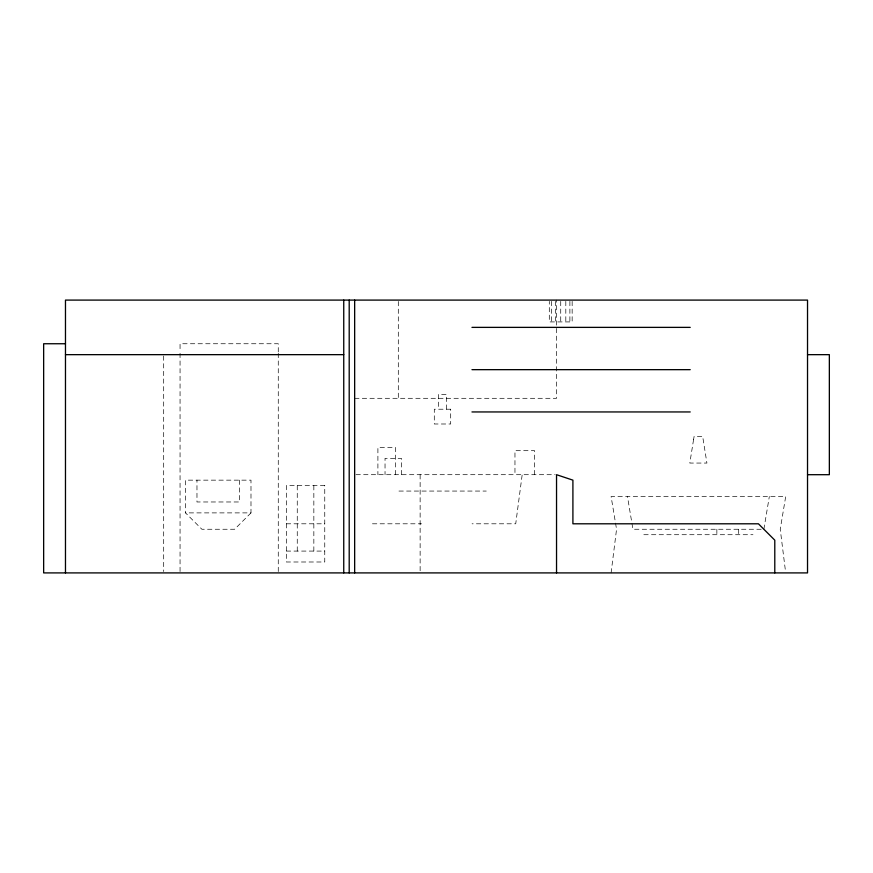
<?xml version="1.0" encoding="UTF-8"?>
<svg xmlns="http://www.w3.org/2000/svg" width="873" height="873" viewBox="0 0 873 873"><rect width="100%" height="100%" fill="white"/><g stroke="black" fill="none" stroke-linecap="round" stroke-linejoin="round"><path stroke-width="0.65" stroke-dasharray="4.37 3.27" d="M611.1 572.906L616.556 529.256L611.1 496.519L785.7 496.519L780.244 529.256L785.547 571.695M522.13 475.108L515.725 523.8L472.075 523.8M763.875 529.256L769.331 496.519M250.988 512.888L234.619 529.256L201.881 529.256L185.513 512.888L185.513 480.15L250.988 480.15L250.988 512.888L185.513 512.888M354.656 398.306L556.538 398.306L556.538 300.094M355.988 474.694L555.184 474.694M398.961 491.062L486.261 491.062M286.344 523.8L324.756 523.8M372.455 523.8L421.561 523.8M761.18 529.256L632.925 529.256L627.469 496.519M643.837 534.712L752.963 534.712M286.344 551.081L324.756 551.081M738.689 529.256L738.689 534.712M716.864 529.256L716.864 534.712M572.153 301.381L572.153 321.919L549.303 321.919L549.303 301.381M569.894 301.381L569.894 321.919M565.813 301.381L565.813 321.919M560.728 301.381L560.728 321.919M555.643 301.381L555.643 321.919M551.561 301.381L551.561 321.919M534.603 474.694L534.603 450.686L514.961 450.686L514.961 474.694M446.55 409.219L446.55 394.443L438.421 394.443L438.421 409.219M420.131 474.694L420.131 571.542M401.405 474.694L401.405 458.325L385.037 458.325L385.037 474.694M398.306 301.458L398.306 398.306M395.36 474.694L395.36 447.413L377.9 447.413L377.9 474.694M313.844 485.606L313.844 551.081M297.257 485.606L297.257 551.081M278.269 351.928L278.269 343.744L180.056 343.744L180.056 351.928M278.269 353.292L278.269 571.542M239.529 480.15L239.529 501.975L196.971 501.975L196.971 480.15M180.056 353.292L180.056 571.542M163.688 355.998L163.688 571.553M693.555 439.676L689.812 463.061L706.923 463.061L702.645 436.325L694.133 436.325L693.555 439.676M450.686 409.219L434.296 409.219L434.296 423.994L450.686 423.994L450.686 409.219M324.756 485.606L286.344 485.606L286.344 561.994L324.756 561.994L324.756 485.606"/><path stroke-width="1.31" d="M471.966 327.375L690.216 327.375M65.475 343.744L43.65 343.744L43.65 572.906L807.525 572.906L807.525 300.094L65.475 300.094L65.475 572.906M65.475 354.656L343.744 354.656M807.525 354.656L829.35 354.656L829.35 474.694L807.525 474.694M471.966 369.661L690.216 369.661M471.966 411.947L690.216 411.947M774.788 572.906L774.788 540.169L758.419 523.8L572.906 523.8L572.906 480.15L556.538 474.694L556.538 572.906M354.656 300.094L354.656 572.906M349.2 300.094L349.2 572.906M343.744 300.094L343.744 572.906"/></g></svg>
